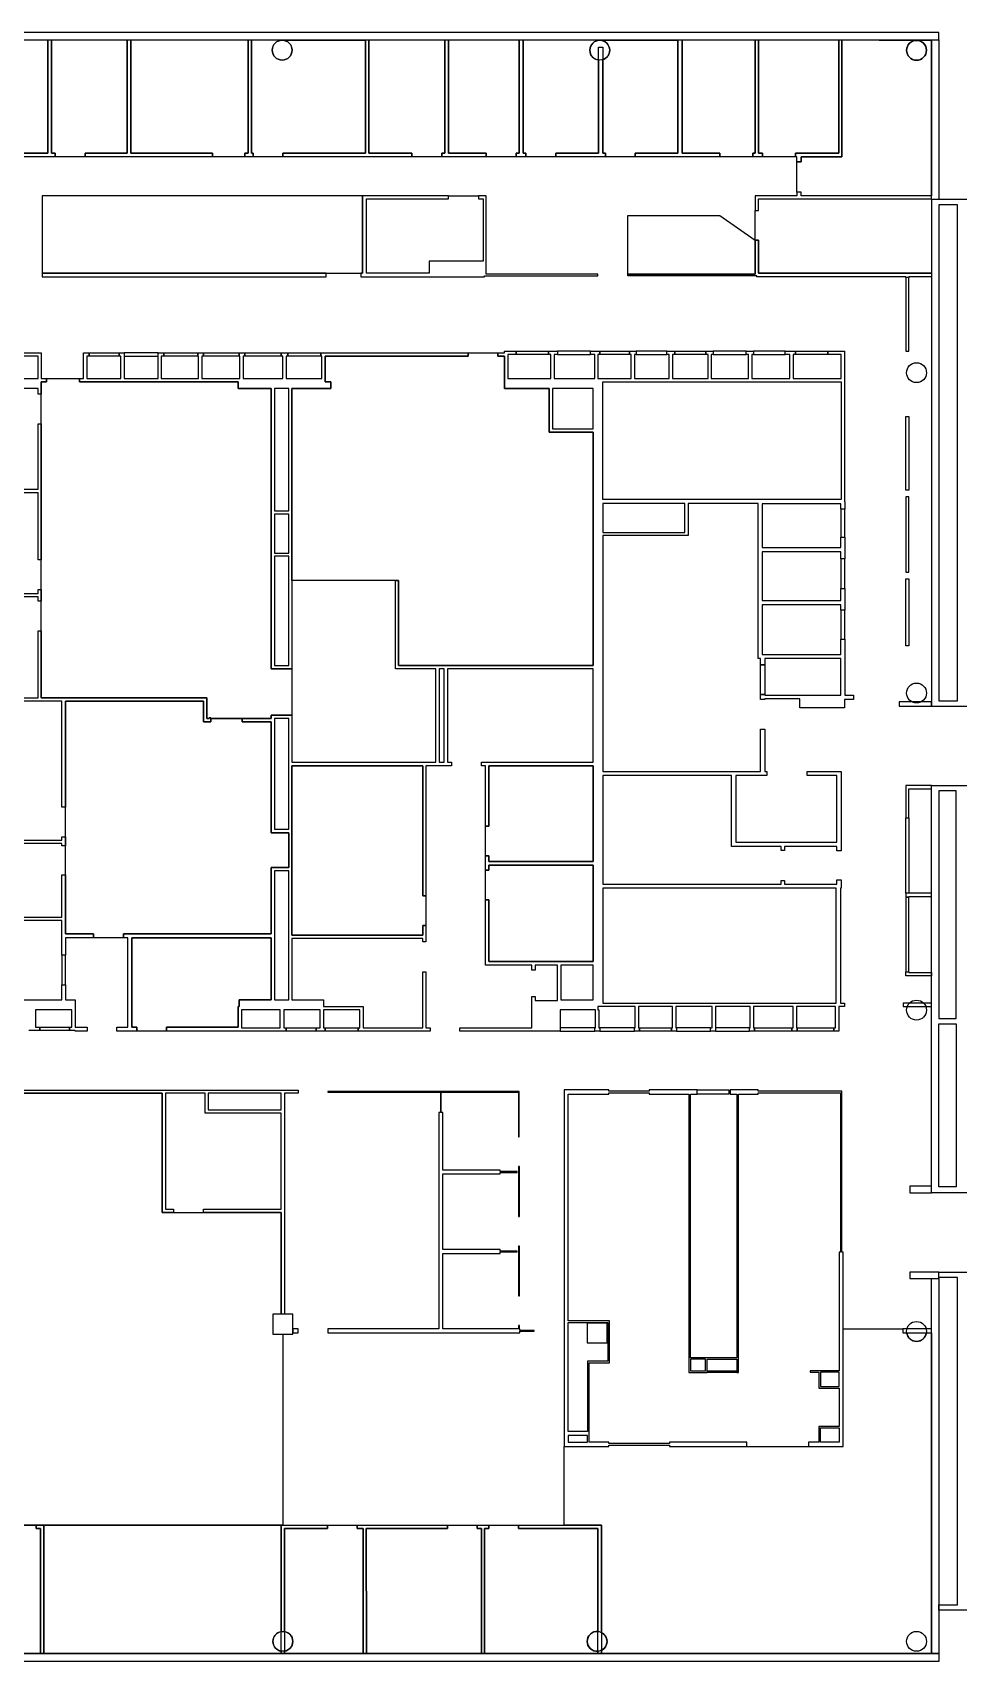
# Model space of a CAD drawing. Header units: inches. Extents: x 2957 to 12447, y 2286 to 8194.
# Drawn here: x 5173 to 8016, y 3193 to 8194 of the extents above; entities that cross this region are included whole.
import ezdxf

# ---------------------------------------------------------------- set-up
doc = ezdxf.new("R2010")
doc.units = ezdxf.units.IN
doc.header["$MEASUREMENT"] = 0
for name, color, linetype in [('E15-416A', 2, 'Continuous'), ('E15-419', 2, 'Continuous'), ('E15-420', 2, 'Continuous'), ('E15-421', 2, 'Continuous'), ('E15-422', 2, 'Continuous'), ('E15-424', 2, 'Continuous'), ('E15-425', 2, 'Continuous'), ('E15-426', 2, 'Continuous'), ('E15-427', 2, 'Continuous'), ('E15-428', 2, 'Continuous'), ('E15-429', 2, 'Continuous'), ('E15-430', 2, 'Continuous'), ('E15-431', 2, 'Continuous'), ('E15-432', 2, 'Continuous'), ('E15-433', 2, 'Continuous'), ('E15-434', 2, 'Continuous'), ('E15-435B', 2, 'Continuous'), ('E15-443G', 2, 'Continuous'), ('E15-448', 2, 'Continuous'), ('E15-449', 2, 'Continuous'), ('E15-450', 2, 'Continuous'), ('E15-463B', 2, 'Continuous'), ('E15-463C', 2, 'Continuous'), ('E15-463G', 2, 'Continuous'), ('E15-465', 2, 'Continuous'), ('E15-468', 2, 'Continuous'), ('E15-468A', 2, 'Continuous'), ('E15-468B', 2, 'Continuous'), ('E15-473', 2, 'Continuous'), ('Walls', 3, 'Continuous')]:
    doc.layers.add(name, color=color, linetype=linetype)

msp = doc.modelspace()

# ---------------------------------------------------------------- linework, layer by layer
at = {"layer": 'E15-416A'}
msp.add_lwpolyline([(6185.8, 7693), (5202.3, 7693), (5202.3, 7454.8), (6185.8, 7454.8)], close=True, dxfattribs=at)
at = {"layer": 'E15-419'}
msp.add_lwpolyline([(5220.2, 7823), (5090.9, 7823), (5090.9, 7812.5), (4999.1, 7812.5), (4999.1, 7823), (4989.3, 7823), (4989.3, 8113.4, 0.268744), (5004.6, 8139.8, 0.268743), (4989.3, 8166.2), (4989.3, 8170.9), (5220.2, 8170.9)], format="xyb", close=True, dxfattribs=at)
at = {"layer": 'E15-420'}
msp.add_lwpolyline([(5906.2, 6240.5), (5969.6, 6240.5), (5969.6, 6098.3), (5906.2, 6098.3), (5906.2, 6087.7), (5816.7, 6087.7), (5720, 6087.7), (5720, 6090.1), (5715.1, 6090.1), (5715.1, 6087.7), (5707.8, 6087.7), (5707.8, 6151.1), (5199.8, 6151.1), (5199.8, 6357.6), (5199.8, 6575.4), (5199.8, 6575.4), (5199.8, 6992.3), (5199.8, 7083.4), (5199.8, 7121.6), (5215.3, 7121.6), (5215.3, 7132.1), (5316.9, 7132.1), (5316.9, 7121.6), (5804.6, 7121.6), (5804.6, 7101.3), (5906.2, 7101.3)], close=True, dxfattribs=at)
at = {"layer": 'E15-421'}
msp.add_lwpolyline([(5464, 7823), (5334.8, 7823), (5334.8, 7812.5), (5242.9, 7812.5), (5242.9, 7823), (5230.7, 7823), (5230.7, 8170.9), (5464, 8170.9)], close=True, dxfattribs=at)
at = {"layer": 'E15-422'}
msp.add_lwpolyline([(5834.6, 7823), (5824.9, 7823), (5824.9, 7812.5), (5725.7, 7812.5), (5725.7, 7823), (5474.6, 7823), (5474.6, 8170.9), (5834.6, 8170.9)], close=True, dxfattribs=at)
at = {"layer": 'E15-424'}
msp.add_lwpolyline([(6195.5, 7823), (5941.9, 7823), (5941.9, 7812.5), (5850.1, 7812.5), (5850.1, 7823), (5845.2, 7823), (5845.2, 8170.9), (5939.5, 8170.1, 0.414214), (5909, 8139.7, 1), (5970, 8139.7, 0.414214), (5939.5, 8170.1), (6195.5, 8170.2)], format="xyb", close=True, dxfattribs=at)
at = {"layer": 'E15-425'}
msp.add_lwpolyline([(6556.4, 7492.2), (6391.4, 7492.2), (6391.4, 7454.8), (6198, 7454.8), (6198, 7683.2), (6450.7, 7683.2), (6450.7, 7693), (6542.6, 7693), (6542.6, 7683.2), (6556.4, 7683.2)], close=True, dxfattribs=at)
at = {"layer": 'E15-426'}
msp.add_lwpolyline([(6438.5, 7823), (6429.6, 7823), (6429.6, 7812.5), (6337.8, 7812.5), (6337.8, 7823), (6206.1, 7823), (6206.1, 8170.9), (6438.5, 8170.9)], close=True, dxfattribs=at)
at = {"layer": 'E15-427'}
msp.add_lwpolyline([(6894.5, 6250.3), (6297.1, 6250.3), (6297.1, 6512), (6287.4, 6512), (5969.6, 6512), (5969.6, 7101.3), (6089, 7101.3), (6089, 7121.6), (6071.2, 7121.6), (6071.2, 7200.4), (6510.9, 7200.4), (6510.9, 7211), (6601.9, 7211), (6601.9, 7200.4), (6622.2, 7200.4), (6622.2, 7101.3), (6759.6, 7101.3), (6759.6, 6967.2), (6894.5, 6967.2)], close=True, dxfattribs=at)
at = {"layer": 'E15-428'}
msp.add_lwpolyline([(6666.9, 7823), (6658, 7823), (6658, 7812.5), (6566.1, 7812.5), (6566.1, 7823), (6450.7, 7823), (6450.7, 8170.9), (6666.9, 8170.9)], close=True, dxfattribs=at)
at = {"layer": 'E15-429'}
msp.add_lwpolyline([(6910.8, 7823), (6779.9, 7823), (6779.9, 7812.5), (6688.1, 7812.5), (6688.1, 7823), (6679.9, 7823), (6679.9, 8170.9), (6914.7, 8170, 0.414214), (6884.3, 8139.5, 0.376585), (6910.8, 8109.3)], format="xyb", close=True, dxfattribs=at)
at = {"layer": 'E15-430'}
msp.add_lwpolyline([(7154.6, 7823), (7023.8, 7823), (7023.8, 7812.5), (6931.9, 7812.5), (6931.9, 7823), (6923.8, 7823), (6923.8, 8110.4, 0.328446), (6945.2, 8139.5, 0.414214), (6914.7, 8170), (7154.6, 8170.2)], format="xyb", close=True, dxfattribs=at)
at = {"layer": 'E15-431'}
msp.add_lwpolyline([(7392, 7823), (7384.6, 7823), (7384.6, 7812.5), (7283, 7812.5), (7283, 7823), (7167.6, 7823), (7167.6, 8170.9), (7392, 8170.9)], close=True, dxfattribs=at)
at = {"layer": 'E15-432'}
msp.add_lwpolyline([(7648.8, 7823), (7516.3, 7823), (7516.3, 7812.5), (7414.7, 7812.5), (7414.7, 7823), (7402.5, 7823), (7402.5, 8170.9), (7648.8, 8170.9)], close=True, dxfattribs=at)
at = {"layer": 'E15-433'}
msp.add_lwpolyline([(7933.3, 7693), (7533.4, 7693), (7533.4, 7703.5), (7520.4, 7703.5), (7520.4, 7797), (7533.4, 7797), (7533.4, 7812.5), (7658.6, 7812.5), (7658.6, 8170.9), (7887.5, 8169.8, 0.414214), (7857, 8139.3, 1), (7918, 8139.3, 0.414214), (7887.5, 8169.8), (7933.3, 8170.5)], format="xyb", close=True, dxfattribs=at)
at = {"layer": 'E15-434'}
msp.add_lwpolyline([(7933.3, 7454.8), (7402.5, 7454.8), (7402.5, 7556.4), (7392, 7556.4), (7392, 7556.4), (7392, 7647.5), (7402.5, 7647.5), (7402.5, 7683.2), (7933.3, 7683.2), (7933.3, 7681.6)], close=True, dxfattribs=at)
at = {"layer": 'E15-435B'}
msp.add_lwpolyline([(7001, 7632), (7283, 7632), (7392, 7556.4), (7392, 7451.6), (7001, 7451.6)], close=True, dxfattribs=at)
at = {"layer": 'E15-443G'}
msp.add_lwpolyline([(7555.3, 3853.3), (7662.6, 3853.3), (7662.6, 4214.2), (7845.5, 4214.2), (7845.5, 4202), (7857.3, 4202, 0.868303), (7917.7, 4202), (7933.3, 4202), (7933.3, 3217.7), (6919.7, 3217.7), (6919.7, 3227.3, 0.289464), (6937.1, 3254.8, 0.289464), (6919.7, 3282.4), (6919.7, 3611.1), (6805.1, 3611.1), (6805.1, 3853.3), (6942.5, 3853.3), (6942.5, 3857.4), (7128.6, 3857.4), (7128.6, 3853.3), (7366.8, 3853.3)], format="xyb", close=True, dxfattribs=at)
at = {"layer": 'E15-448'}
msp.add_lwpolyline([(6909.2, 3285.2, 0.438664), (6876.2, 3254.8, 0.438664), (6909.2, 3224.5), (6909.2, 3217.7), (6561.3, 3217.7), (6561.3, 3601.3), (6574.3, 3601.3), (6574.3, 3611.1), (6665.3, 3611.1), (6665.3, 3601.3), (6909.2, 3601.3)], format="xyb", close=True, dxfattribs=at)
at = {"layer": 'E15-449'}
msp.add_lwpolyline([(6551.5, 3217.7), (6198, 3217.7), (6197.9, 3601.3), (6447.5, 3601.3), (6447.5, 3611.1), (6538.5, 3611.1), (6538.5, 3601.3), (6551.5, 3601.3)], close=True, dxfattribs=at)
at = {"layer": 'E15-450'}
msp.add_lwpolyline([(6188.2, 3217.7), (5946.8, 3217.7), (5946.8, 3224.8, 0.364952), (5972.1, 3254.8, 0.364952), (5946.8, 3284.9), (5946.8, 3601.3), (6078.5, 3601.3), (6078.5, 3611.1), (6170.3, 3611.1), (6170.3, 3601.3), (6188.2, 3601.3)], format="xyb", close=True, dxfattribs=at)
at = {"layer": 'E15-463B'}
msp.add_lwpolyline([(6894.5, 5341.6), (6574.3, 5341.6), (6574.3, 5531.7), (6563.7, 5531.7), (6563.7, 5622.8), (6574.3, 5622.8), (6574.3, 5638.2), (6894.5, 5638.2)], close=True, dxfattribs=at)
at = {"layer": 'E15-463C'}
msp.add_lwpolyline([(6894.5, 5648.8), (6574.3, 5648.8), (6574.3, 5666.7), (6563.7, 5666.7), (6563.7, 5757.7), (6574.3, 5757.7), (6574.3, 5943), (6894.5, 5943)], close=True, dxfattribs=at)
at = {"layer": 'E15-463G'}
msp.add_lwpolyline([(6371.1, 5543.9), (6380.8, 5543.9), (6380.8, 5452.1), (6371.1, 5452.1), (6371.1, 5422.8), (5969.6, 5422.8), (5969.6, 5943), (6371.1, 5943)], close=True, dxfattribs=at)
at = {"layer": 'E15-465'}
msp.add_lwpolyline([(5906.2, 5224.5), (5807, 5224.5), (5807, 5204.2), (5804.6, 5204.2), (5804.6, 5140.8), (5584.3, 5140), (5584.3, 5127.8), (5493.3, 5127.8), (5493.3, 5140), (5477.8, 5140), (5477.8, 5414.7), (5906.2, 5414.7)], close=True, dxfattribs=at)
at = {"layer": 'E15-468'}
msp.add_lwpolyline([(5080.4, 4937.6), (5570.5, 4937.6), (5570.5, 4571.8), (5606.2, 4571.8), (5698.1, 4571.8), (5936.2, 4571.8), (5936.2, 4258.9), (5911, 4258.9), (5911, 4197.9), (5941.9, 4197.9), (5941.9, 3611.1), (5936.2, 3611.1), (5208, 3611.1), (5184.4, 3611.1), (4973.9, 3611.1)], dxfattribs=at)
at = {"layer": 'E15-468A'}
msp.add_lwpolyline([(5197.4, 3217.7), (4975.5, 3217.7), (4975.5, 3225.5, 0.335643), (4997.7, 3254.8, 0.335641), (4975.5, 3284.2), (4975.5, 3601.3), (5093.4, 3601.3), (5093.4, 3611.1), (5184.4, 3611.1), (5184.4, 3601.3), (5197.4, 3601.3)], format="xyb", close=True, dxfattribs=at)
at = {"layer": 'E15-468B'}
msp.add_lwpolyline([(5936.2, 3284.8, 0.363166), (5911.1, 3254.8, 0.363166), (5936.2, 3224.8), (5936.2, 3217.7), (5208, 3217.7), (5208, 3611.1), (5936.2, 3611.1)], format="xyb", close=True, dxfattribs=at)
at = {"layer": 'E15-473'}
msp.add_lwpolyline([(5906.2, 5737.4), (5959.8, 5737.4), (5959.8, 5630.9), (5906.2, 5630.9), (5906.2, 5426.9), (5451.8, 5426.9), (5451.8, 5414.7), (5360, 5414.7), (5360, 5426.9), (5273.8, 5426.9), (5273.8, 5608.1), (5273.8, 5816.2), (5273.8, 6141.3), (5698.1, 6141.3), (5698.1, 6077.9), (5720, 6077.9), (5720, 6087.7), (5816.7, 6087.7), (5816.7, 6077.9), (5906.2, 6077.9)], close=True, dxfattribs=at)
at = {"layer": 'Walls', "color": 1}
for points in [[(7956, 8193.7), (2980.1, 8193.7), (2980.1, 8170.9), (7956, 8170.9)], [(5090.9, 7812.5), (5090.9, 7823), (5220.2, 7823), (5220.2, 8170.9), (5230.7, 8170.9), (5230.7, 7823), (5242.9, 7823), (5242.9, 7812.5)], [(5334.8, 7812.5), (5334.8, 7823), (5464, 7823), (5464, 8170.9), (5474.6, 8170.9), (5474.6, 7823), (5725.7, 7823), (5725.7, 7812.5)], [(5824.9, 7812.5), (5824.9, 7823), (5834.6, 7823), (5834.6, 8170.9), (5845.2, 8170.9), (5845.2, 7823), (5850.1, 7823), (5850.1, 7812.5)], [(5941.9, 7812.5), (5941.9, 7823), (6195.5, 7823), (6195.5, 8170.9), (6206.1, 8170.9), (6206.1, 7823), (6337.8, 7823), (6337.8, 7812.5)], [(6429.6, 7812.5), (6429.6, 7823), (6438.5, 7823), (6438.5, 8170.9), (6450.7, 8170.9), (6450.7, 7823), (6566.1, 7823), (6566.1, 7812.5)], [(6658, 7812.5), (6658, 7823), (6666.9, 7823), (6666.9, 8170.9), (6679.9, 8170.9), (6679.9, 7823), (6688.1, 7823), (6688.1, 7812.5)], [(7023.8, 7812.5), (7023.8, 7823), (7154.6, 7823), (7154.6, 8170.9), (7167.6, 8170.9), (7167.6, 7823), (7283, 7823), (7283, 7812.5)], [(7384.6, 7812.5), (7384.6, 7823), (7392, 7823), (7392, 8170.9), (7402.5, 8170.9), (7402.5, 7823), (7414.7, 7823), (7414.7, 7812.5)], [(7516.3, 7812.5), (7516.3, 7823), (7648.8, 7823), (7648.8, 8170.9), (7658.6, 8170.9), (7658.6, 7812.5), (7533.4, 7812.5), (7533.4, 7797), (7520.4, 7797), (7520.4, 7812.5)], [(7933.3, 8170.9), (7956, 8170.9), (7956, 7681.6), (7933.3, 7681.6)], [(6779.9, 7812.5), (6779.9, 7823), (6910.8, 7823), (6910.8, 8148.5), (6923.8, 8148.5), (6923.8, 8110.8), (6923.8, 7823), (6931.9, 7823), (6931.9, 7812.5)], [(7933.3, 7693), (7533.4, 7693), (7533.4, 7703.5), (7520.4, 7703.5), (7520.4, 7693), (7392, 7693), (7392, 7647.5), (7402.5, 7647.5), (7402.5, 7683.2), (7933.3, 7683.2)], [(6185.8, 7693), (6185.8, 7454.8), (6180.9, 7454.8), (6180.9, 7444.3), (6561.3, 7444.3), (6561.3, 7446.7), (6909.2, 7446.7), (6909.2, 7451.6), (6566.1, 7451.6), (6566.1, 7693), (6542.6, 7693), (6542.6, 7683.2), (6556.4, 7683.2), (6556.4, 7492.2), (6391.4, 7492.2), (6391.4, 7454.8), (6198, 7454.8), (6198, 7683.2), (6450.7, 7683.2), (6450.7, 7693)], [(8013.7, 7665.3), (7956, 7665.3), (7956, 6142.2), (8013.7, 6142.2)], [(7392, 7556.4), (7402.5, 7556.4), (7402.5, 7454.8), (7933.3, 7454.8), (7933.3, 7444.3), (7864.2, 7444.3), (7864.2, 7441.8), (7854.4, 7441.8), (7854.4, 7444.3), (7396.8, 7444.3), (7396.8, 7446.7), (7001, 7446.7), (7001, 7451.6), (7392, 7451.6)], [(6074.4, 7454.8), (5202.3, 7454.8), (5202.3, 7444.3), (6074.4, 7444.3)], [(7864.2, 7441.8), (7854.4, 7441.8), (7854.4, 7215.9), (7864.2, 7215.9)], [(5316.9, 7121.6), (5316.9, 7132.1), (5329.9, 7132.1), (5329.9, 7211), (5346.9, 7211), (5346.9, 7200.4), (5339.6, 7200.4), (5339.6, 7132.1), (5443.7, 7132.1), (5443.7, 7200.4), (5438.8, 7200.4), (5438.8, 7211), (5454.2, 7211), (5454.2, 7132.2), (5558.3, 7132.2), (5558.3, 7211), (5576.2, 7211), (5576.2, 7200.4), (5568, 7200.4), (5568, 7132.2), (5682.6, 7132.2), (5682.6, 7200.4), (5680.2, 7200.4), (5680.2, 7211), (5698.1, 7211), (5698.1, 7200.4), (5692.4, 7200.4), (5692.4, 7132.2), (5809.4, 7132.2), (5809.4, 7200.4), (5807, 7200.4), (5807, 7211), (5824.9, 7211), (5824.9, 7200.4), (5820, 7200.4), (5820, 7132.2), (5941.9, 7132.2), (5941.9, 7200.4), (5936.2, 7200.4), (5936.2, 7211), (5956.5, 7211), (5956.5, 7200.4), (5951.7, 7200.4), (5951.7, 7132.2), (6061.4, 7132.2), (6061.4, 7200.4), (6058.1, 7200.4), (6058.1, 7211), (6510.9, 7211), (6510.9, 7200.4), (6071.2, 7200.4), (6071.2, 7121.6), (6089, 7121.6), (6089, 7101.3), (5969.6, 7101.3), (5969.6, 6240.5), (5906.2, 6240.5), (5906.2, 7101.3), (5804.6, 7101.3), (5804.6, 7121.6)], [(5431.5, 5127.8), (5431.5, 5140), (5465.6, 5140), (5465.6, 5414.7), (5451.8, 5414.7), (5451.8, 5426.9), (5906.2, 5426.9), (5906.2, 5630.9), (5959.8, 5630.9), (5959.8, 5737.4), (5906.2, 5737.4), (5906.2, 6077.9), (5816.7, 6077.9), (5816.7, 6087.7), (5906.2, 6087.7), (5906.2, 6098.3), (5969.6, 6098.3), (5969.6, 5953.6), (6411.7, 5953.6), (6411.7, 6240.5), (6287.4, 6240.5), (6287.4, 6512), (6297.1, 6512), (6297.1, 6250.3), (6894.5, 6250.3), (6894.5, 6967.2), (6759.6, 6967.2), (6759.6, 7101.3), (6622.2, 7101.3), (6622.2, 7200.4), (6601.9, 7200.4), (6601.9, 7211), (6622.2, 7211), (6622.2, 7215.9), (6658, 7215.9), (6658, 7205.3), (6632.8, 7205.3), (6632.8, 7132.1), (6764.5, 7132.2), (6764.5, 7205.3), (6757.2, 7205.3), (6757.2, 7215.9), (6784.8, 7215.9), (6784.8, 7205.3), (6775, 7205.3), (6775, 7132.2), (6899.4, 7132.2), (6899.4, 7205.3), (6886.4, 7205.3), (6886.4, 7215.9), (6914.8, 7215.9), (6914.8, 7205.3), (6909.1, 7205.3), (6909.1, 7132.2), (7010.7, 7132.1), (7010.8, 7205.3), (7005.9, 7205.3), (7005.9, 7215.9), (7026.2, 7215.9), (7026.2, 7205.3), (7021.3, 7205.3), (7021.3, 7132.2), (7127.8, 7132.2), (7127.8, 7205.3), (7120.5, 7205.3), (7120.5, 7215.9), (7145.7, 7215.9), (7145.7, 7205.3), (7138.4, 7205.3), (7138.4, 7132.2), (7247.3, 7132.2), (7247.3, 7205.3), (7240, 7205.3), (7240, 7215.9), (7262.7, 7215.9), (7262.7, 7205.3), (7257, 7205.3), (7257, 7132.2), (7371.6, 7132.2), (7371.6, 7205.3), (7364.3, 7205.3), (7364.3, 7215.9), (7387.1, 7215.9), (7387.1, 7205.3), (7382.2, 7205.3), (7382.2, 7132.2), (7498.4, 7132.2), (7498.4, 7205.3), (7483.8, 7205.3), (7483.8, 7215.9), (7516.3, 7215.9), (7516.3, 7205.3), (7509, 7205.3), (7509, 7132.2), (7656.1, 7132.2), (7656.1, 7205.3), (7615.5, 7205.3), (7615.5, 7215.9), (7666.7, 7215.9), (7666.7, 6753.4), (7667.5, 6753.4), (7667.5, 6730.6), (7655.3, 6730.6), (7655.3, 6746.9), (7413.9, 6746.9), (7413.9, 6612.8), (7655.3, 6612.8), (7655.3, 6644.5), (7667.5, 6644.5), (7667.5, 6577.8), (7655.3, 6577.8), (7655.3, 6599.8), (7413.9, 6599.8), (7413.9, 6450.2), (7655.3, 6450.2), (7655.3, 6486.8), (7667.5, 6486.8), (7667.5, 6420.9), (7655.3, 6420.9), (7655.3, 6437.2), (7413.9, 6437.2), (7413.9, 6284.4), (7655.3, 6284.4), (7655.3, 6331.5), (7667.5, 6331.5), (7667.5, 6159.2), (7694.3, 6159.2), (7694.3, 6146.2), (7666.7, 6146.2), (7666.7, 6121), (7529.3, 6121), (7529.3, 6148.7), (7421.2, 6148.7), (7421.2, 6146.2), (7408.2, 6146.2), (7408.2, 6161.7), (7421.2, 6161.7), (7421.2, 6159.2), (7655.3, 6159.2), (7655.3, 6272.2), (7421.2, 6272.2), (7421.2, 6252.7), (7408.2, 6252.7), (7408.2, 6272.2), (7400.9, 6272.2), (7400.9, 6748.5), (7186.3, 6748.5), (7186.3, 6649.3), (6924.6, 6649.3), (6924.6, 5925.1), (7408.2, 5925.1), (7408.2, 6055.2), (7421.2, 6055.2), (7421.2, 5925.1), (7427.7, 5925.1), (7427.7, 5912.9), (7332.6, 5912.9), (7332.6, 5708.1), (7643.1, 5708.1), (7643.1, 5912.9), (7552.1, 5912.9), (7552.1, 5925.1), (7656.1, 5925.1), (7656.1, 5681.3), (7643.1, 5681.3), (7643.1, 5695.1), (7482.2, 5695.1), (7482.2, 5682.9), (7471.6, 5682.9), (7471.6, 5695.1), (7319.6, 5695.1), (7319.6, 5912.9), (6924.6, 5912.9), (6924.6, 5579.7), (7471.6, 5579.7), (7471.6, 5591.1), (7482.2, 5591.1), (7482.2, 5579.7), (7643.1, 5579.7), (7643.1, 5592.7), (7656.1, 5592.7), (7656.1, 5567.5), (7653.7, 5567.5), (7653.7, 5213.9), (7666.7, 5213.9), (7666.7, 5204.2), (7648.8, 5204.2), (7648.8, 5127.8), (7633.4, 5127.8), (7633.4, 5138.3), (7638.2, 5138.4), (7638.2, 5204.2), (7518.7, 5204.2), (7518.8, 5138.3), (7521.2, 5138.3), (7521.2, 5127.8), (7504.1, 5127.8), (7504.1, 5138.3), (7509, 5138.4), (7509, 5204.2), (7387.1, 5204.2), (7387.1, 5138.3), (7389.5, 5138.3), (7389.5, 5127.8), (7374.1, 5127.8), (7374.1, 5138.3), (7376.5, 5138.4), (7376.5, 5204.2), (7270, 5204.2), (7270, 5127.8), (7254.6, 5127.8), (7254.6, 5138.3), (7260.3, 5138.4), (7260.3, 5204.2), (7148.1, 5204.2), (7148.1, 5138.3), (7150.6, 5138.3), (7150.6, 5127.9), (7135.1, 5127.8), (7135.1, 5138.3), (7138.4, 5138.3), (7138.4, 5204.2), (7033.5, 5204.2), (7033.5, 5138.4), (7036.8, 5138.3), (7036.8, 5127.8), (7021.3, 5127.8), (7021.3, 5138.3), (7023.8, 5138.4), (7023.8, 5204.2), (6909.2, 5204.2), (6909.2, 5193.6), (6911.6, 5193.6), (6911.6, 5138.3), (6914.8, 5138.3), (6914.8, 5127.8), (6899.4, 5127.8), (6899.4, 5138.3), (6901.8, 5138.3), (6901.8, 5193.6), (6792.9, 5193.6), (6792.9, 5127.8), (6484.9, 5127.8), (6484.9, 5138.3), (6705.9, 5138.4), (6706, 5234.3), (6716.5, 5234.3), (6716.5, 5222.1), (6784.8, 5222.1), (6784.8, 5331), (6716.5, 5331), (6716.5, 5315.5), (6706, 5315.5), (6705.9, 5331), (6563.7, 5331), (6563.7, 5531.7), (6574.3, 5531.7), (6574.3, 5341.6), (6894.5, 5341.6), (6894.5, 5638.2), (6574.3, 5638.2), (6574.3, 5622.8), (6563.7, 5622.8), (6563.7, 5666.7), (6574.3, 5666.7), (6574.3, 5648.8), (6894.5, 5648.8), (6894.5, 5943), (6574.3, 5943), (6574.3, 5757.7), (6563.7, 5757.7), (6563.7, 5943), (6551.5, 5943), (6551.5, 5953.6), (6894.5, 5953.6), (6894.5, 6240.5), (6447.5, 6240.5), (6447.5, 5953.6), (6459.7, 5953.6), (6459.7, 5943), (6380.8, 5943), (6380.8, 5543.9), (6371.1, 5543.9), (6371.1, 5943), (5969.6, 5943), (5969.6, 5422.8), (6371.1, 5422.8), (6371.1, 5452.1), (6380.8, 5452.1), (6380.8, 5402.5), (6371.1, 5402.5), (6371.1, 5412.3), (5969.6, 5412.3), (5969.6, 5224.5), (6066.3, 5224.5), (6066.3, 5204.2), (6188.2, 5204.2), (6188.2, 5138.4), (6371.1, 5138.4), (6371.1, 5310.7), (6380.8, 5310.7), (6380.8, 5138.3), (6393.8, 5138.3), (6393.8, 5127.8), (6172.8, 5127.8), (6172.8, 5138.3), (6177.6, 5138.3), (6177.6, 5193.6), (6066.3, 5193.6), (6066.3, 5138.3), (6071.2, 5138.3), (6071.2, 5127.8), (6043.5, 5127.8), (6043.5, 5138.3), (6055.7, 5138.3), (6055.7, 5193.6), (5944.4, 5193.6), (5944.4, 5138.4), (5951.7, 5138.3), (5951.7, 5127.8), (5584.3, 5127.8), (5584.3, 5140), (5804.6, 5140.8), (5804.6, 5204.2), (5807, 5204.2), (5807, 5224.5), (5906.2, 5224.5), (5906.2, 5414.7), (5477.8, 5414.7), (5477.8, 5140), (5493.3, 5140), (5493.3, 5127.8)], [(5915.9, 6725.8), (5959.8, 6725.8), (5959.8, 7101.3), (5915.9, 7101.3)], [(7864.2, 6789.1), (7854.4, 6789.1), (7854.4, 7015.1), (7864.2, 7015.1)], [(7864.2, 6768.8), (7854.4, 6768.8), (7854.4, 6537.2), (7864.2, 6537.2)], [(5959.8, 6715.2), (5915.9, 6715.2), (5915.9, 6595.7), (5959.8, 6595.7)], [(7667.5, 6730.6), (7655.3, 6730.6), (7655.3, 6644.5), (7667.5, 6644.5)], [(5959.8, 6585.9), (5915.9, 6585.9), (5915.9, 6250.3), (5959.8, 6250.3)], [(7667.5, 6577.8), (7655.3, 6577.8), (7655.3, 6486.8), (7667.5, 6486.8)], [(7854.4, 6516.9), (7864.2, 6516.9), (7864.2, 6311.2), (7854.4, 6311.2)], [(7667.5, 6420.9), (7655.3, 6420.9), (7655.3, 6331.5), (7667.5, 6331.5)], [(7408.2, 6252.7), (7421.2, 6252.7), (7421.2, 6161.7), (7408.2, 6161.7)], [(6421.5, 5953.6), (6436.9, 5953.6), (6436.9, 6240.5), (6421.5, 6240.5)], [(5915.9, 5748), (5959.8, 5748), (5959.8, 6087.7), (5915.9, 6087.7)], [(7933.3, 5882.1), (7854.4, 5882.1), (7854.4, 5782.9), (7864.2, 5782.9), (7864.2, 5872.3), (7933.3, 5872.3)], [(7956, 5166.8), (8008.9, 5166.8), (8008.9, 5865.8), (7956, 5865.8)], [(7864.2, 5552.1), (7854.4, 5552.1), (7854.4, 5782.9), (7864.2, 5782.9)], [(5915.9, 5224.5), (5959.8, 5224.5), (5959.8, 5620.3), (5915.9, 5620.3)], [(7640.7, 5567.5), (6924.6, 5567.5), (6924.6, 5213.9), (7640.7, 5213.9)], [(7854.4, 5539.1), (7864.2, 5539.1), (7864.2, 5541.5), (7933.3, 5541.5), (7933.3, 5552.1), (7854.4, 5552.1)], [(7854.4, 5310.7), (7864.2, 5310.7), (7864.2, 5539.1), (7854.4, 5539.1)], [(6795.4, 5224.5), (6894.5, 5224.5), (6894.5, 5331), (6795.4, 5331)], [(7854.4, 5310.7), (7864.2, 5310.7), (7864.2, 5308.2), (7933.3, 5308.2), (7933.3, 5297.7), (7854.4, 5297.7)], [(5933.8, 5193.6), (5814.3, 5193.6), (5814.3, 5138.4), (5933.8, 5138.4)], [(7956, 5150.5), (8008.9, 5150.5), (8008.9, 4649.9), (7956, 4649.9)], [(5195, 5140.8), (5286, 5140.8), (5286, 5130.2), (5195, 5130.2)], [(5951.7, 5138.3), (6043.5, 5138.3), (6043.5, 5127.8), (5951.7, 5127.8)], [(6071.2, 5138.3), (6172.8, 5138.3), (6172.8, 5127.8), (6071.2, 5127.8)], [(6792.9, 5127.8), (6899.4, 5127.8), (6899.4, 5138.3), (6792.9, 5138.3)], [(6914.8, 5127.8), (7021.3, 5127.8), (7021.3, 5138.3), (6914.8, 5138.3)], [(7036.8, 5138.3), (7135.1, 5138.3), (7135.1, 5127.8), (7036.8, 5127.8)], [(7254.6, 5138.3), (7150.6, 5138.3), (7150.6, 5127.8), (7254.6, 5127.8)], [(7270, 5127.8), (7374.1, 5127.8), (7374.1, 5138.3), (7270, 5138.3)], [(7389.5, 5138.3), (7504.1, 5138.3), (7504.1, 5127.8), (7389.5, 5127.8)], [(7521.2, 5138.3), (7633.4, 5138.3), (7633.4, 5127.8), (7521.2, 5127.8)], [(5080.4, 4937.6), (5080.4, 4947.3), (5988.2, 4947.3), (5988.2, 4937.6), (5946.8, 4937.6), (5946.8, 4258.9), (5936.2, 4258.9), (5936.2, 4571.8), (5698.1, 4571.8), (5698.1, 4581.6), (5936.2, 4581.6), (5936.2, 4876.6), (5703, 4876.6), (5703, 4937.6), (5581, 4937.6), (5581, 4581.6), (5606.2, 4581.6), (5606.2, 4571.8), (5570.5, 4571.8), (5570.5, 4937.6)], [(5712.7, 4886.4), (5936.2, 4886.4), (5936.2, 4937.6), (5712.7, 4937.6)], [(6079.3, 4202), (6669.4, 4202), (6669.4, 4206.9), (6713.3, 4206.9), (6713.3, 4209.3), (6669.4, 4209.3), (6669.4, 4214.2), (6667.8, 4214.2), (6667.8, 4224.8), (6665.3, 4224.8), (6665.3, 4214.2), (6432.9, 4214.2), (6432.9, 4445.8), (6609.2, 4445.8), (6609.2, 4450.7), (6661.2, 4450.7), (6661.2, 4453.2), (6609.2, 4453.2), (6609.2, 4458), (6432.9, 4458), (6432.9, 4689.7), (6609.2, 4689.7), (6609.2, 4694.6), (6661.2, 4694.6), (6661.2, 4697), (6609.2, 4697), (6609.2, 4701.9), (6432.9, 4701.9), (6432.9, 4878.3), (6428, 4878.3), (6428, 4940.8), (6665.3, 4940.8), (6665.3, 4803.5), (6667.7, 4803.5), (6667.7, 4943.3), (6079.3, 4943.3), (6079.3, 4940.8), (6425.5, 4940.8), (6425.5, 4878.3), (6420.7, 4878.3), (6420.7, 4214.2), (6079.3, 4214.2)], [(6805.1, 3853.3), (6942.5, 3853.3), (6942.5, 3857.4), (7128.6, 3857.4), (7128.6, 3853.3), (7366.8, 3853.3), (7366.8, 3866.3), (7196.1, 3866.3), (7128.6, 3866.3), (7128.6, 3862.3), (6942.5, 3862.3), (6942.5, 3866.3), (6882.3, 3866.3), (6882.3, 4110.2), (6944.9, 4110.2), (6944.9, 4238.6), (6818.1, 4238.6), (6818.1, 4935.1), (6942.5, 4935.1), (6942.5, 4939.2), (7066.8, 4939.2), (7066.8, 4935.1), (7188.8, 4935.1), (7188.8, 4080.1), (7244.8, 4080.1), (7244.8, 4121.5), (7335.9, 4121.5), (7335.9, 4080.1), (7340.7, 4080.1), (7340.7, 4935.1), (7400.9, 4935.1), (7400.9, 4939.2), (7653.7, 4939.2), (7653.7, 4449.9), (7649.6, 4449.9), (7649.6, 4085), (7561, 4085), (7561, 4080.9), (7587.8, 4080.9), (7587.8, 4032.1), (7649.6, 4032.1), (7649.6, 3914.3), (7587.8, 3914.3), (7587.8, 3866.3), (7555.3, 3866.3), (7555.3, 3853.3), (7662.6, 3853.3), (7662.6, 4449.9), (7658.6, 4449.9), (7658.6, 4944.1), (7400.9, 4944.1), (7400.9, 4948.2), (7315.6, 4948.2), (7315.6, 4935.1), (7335.9, 4935.1), (7335.9, 4125.6), (7193.6, 4125.6), (7193.6, 4935.1), (7214, 4935.1), (7214, 4948.2), (7066.8, 4948.2), (7066.8, 4944.1), (6942.5, 4944.1), (6942.5, 4948.2), (6805.1, 4948.2)], [(6665.3, 4559.6), (6667.8, 4559.6), (6667.8, 4712.4), (6665.3, 4712.4)], [(7866.6, 4632), (7933.3, 4632), (7933.3, 4652.3), (7866.6, 4652.3)], [(6665.3, 4315.8), (6667.8, 4315.8), (6667.8, 4468.6), (6665.3, 4468.6)], [(7866.6, 4368.6), (7956, 4368.6), (7956, 4388.1), (7866.6, 4388.1)], [(7956, 3217.7), (7933.3, 3217.7), (7933.3, 4368.6), (7956, 4368.6)], [(5911, 4197.9), (5972, 4197.9), (5972, 4258.9), (5911, 4258.9)], [(5988.2, 4214.2), (5972, 4214.2), (5972, 4202), (5988.2, 4202)], [(6818.1, 4233.7), (6940, 4233.7), (6940, 4115), (6877.5, 4115), (6877.5, 3898.8), (6818.1, 3898.8)], [(6876.6, 4171.1), (6937.6, 4171.1), (6937.6, 4232.1), (6876.6, 4232.1)], [(7193.6, 4085.8), (7239.1, 4085.8), (7239.1, 4120.7), (7193.6, 4120.7)], [(7592.7, 4037), (7649.6, 4037), (7649.6, 4080.9), (7592.7, 4080.9)], [(7592.7, 3910.2), (7649.6, 3910.2), (7649.6, 3866.3), (7592.7, 3866.3)], [(6818.1, 3866.3), (6877.5, 3866.3), (6877.5, 3886.6), (6818.1, 3886.6)], [(5184.4, 3611.1), (5208, 3611.1), (5208, 3217.7), (5197.4, 3217.7), (5197.4, 3601.3), (5184.4, 3601.3)], [(5936.2, 3217.7), (5936.2, 3611.1), (6078.5, 3611.1), (6078.5, 3601.3), (5946.8, 3601.3), (5946.8, 3217.7)], [(6188.2, 3217.7), (6188.2, 3601.3), (6170.3, 3601.3), (6170.3, 3611.1), (6447.5, 3611.1), (6447.5, 3601.3), (6197.9, 3601.3), (6198, 3217.7)], [(6538.5, 3611.1), (6574.3, 3611.1), (6574.3, 3601.3), (6561.3, 3601.3), (6561.3, 3217.7), (6551.5, 3217.7), (6551.5, 3601.3), (6538.5, 3601.3)], [(6665.3, 3611.1), (6919.7, 3611.1), (6919.7, 3217.7), (6909.2, 3217.7), (6909.2, 3601.3), (6665.3, 3601.3)], [(2980.1, 3217.7), (7956, 3217.7), (7956, 3193.3), (2980.1, 3193.3)]]:
    msp.add_lwpolyline(points, close=True, dxfattribs=at)
for points in [[(8361.6, 7681.6), (7933.3, 7681.6), (7933.3, 6125.9), (8373, 6125.9)], [(5124.2, 7211), (5199.8, 7211), (5199.8, 7132.1), (5215.3, 7132.1), (5215.3, 7121.6), (5199.8, 7121.6), (5199.8, 7083.4), (5190.1, 7083.4), (5190.1, 7101.3), (4956, 7101.3)], [(4966.6, 7132.2), (5190.1, 7132.2), (5190.1, 7200.4), (5124.2, 7200.4)], [(4956, 6791.6), (5190.1, 6791.6), (5190.1, 6992.3), (5199.8, 6992.3), (5199.8, 6575.4), (5190.1, 6575.4), (5190.1, 6781), (4956, 6781)], [(4956, 6471.3), (5190.1, 6471.3), (5190.1, 6484.3), (5199.8, 6484.3), (5199.8, 6448.6), (5190.1, 6448.6), (5190.1, 6461.6), (4956, 6461.6)], [(4956, 6151.1), (5190.1, 6151.1), (5190.1, 6357.6), (5199.8, 6357.6), (5199.8, 6151.1), (5707.8, 6151.1), (5707.8, 6087.7), (5715.1, 6087.7), (5715.1, 6090.1), (5720, 6090.1), (5720, 6077.9), (5698.1, 6077.9), (5698.1, 6141.3), (5273.8, 6141.3), (5273.8, 5816.2), (5263.2, 5816.2), (5263.2, 6141.3), (4956, 6141.3)], [(8090.1, 4632), (7956, 4632), (7933.3, 4632), (7933.3, 5882.1), (7956, 5882.1), (8368.1, 5882.1)], [(4956, 5714.6), (5263.2, 5714.6), (5263.2, 5724.4), (5273.8, 5724.4), (5273.8, 5696.7), (5263.2, 5696.7), (5263.2, 5704.1), (4956, 5704.1)], [(4956, 5478.1), (5263.2, 5478.1), (5263.2, 5608.1), (5273.8, 5608.1), (5273.8, 5426.9), (5360, 5426.9), (5360, 5414.7), (5273.8, 5414.7), (5273.8, 5361.9), (5263.2, 5361.9), (5263.2, 5468.3), (4956, 5468.3)], [(4956, 5224.5), (5263.2, 5224.5), (5263.2, 5270), (5273.8, 5270), (5273.8, 5224.5), (5303.9, 5224.5), (5303.9, 5140), (5340.4, 5140), (5340.4, 5127.8), (5303.9, 5127.8), (5303.9, 5130.2), (5286, 5130.2), (5286, 5140.8), (5294.1, 5140.8), (5294.1, 5193.6), (5182, 5193.6), (5182, 5140.8), (5195, 5140.8), (5195, 5130.2), (5161.6, 5130.2)], [(8361.6, 3351), (7956, 3351), (7956, 3367.3), (8013.7, 3367.3), (8013.7, 4371.9), (7956, 4371.9), (7956, 4388.1), (8373, 4388.1)]]:
    msp.add_lwpolyline(points, dxfattribs=at)
at = {"layer": 'Walls'}
for points in [[(5346.9, 7211), (5438.8, 7211), (5438.8, 7200.4), (5346.9, 7200.4)], [(5558.3, 7211), (5454.2, 7211), (5454.2, 7200.4), (5558.3, 7200.4)], [(5576.2, 7211), (5680.2, 7211), (5680.2, 7200.4), (5576.2, 7200.4)], [(5698.1, 7211), (5807, 7211), (5807, 7200.4), (5698.1, 7200.4)], [(5824.9, 7211), (5936.2, 7211), (5936.2, 7200.4), (5824.9, 7200.4)], [(5956.5, 7211), (6058.1, 7211), (6058.1, 7200.4), (5956.5, 7200.4)], [(6658, 7215.9), (6757.2, 7215.9), (6757.2, 7205.3), (6658, 7205.3)], [(6784.8, 7205.3), (6886.4, 7205.3), (6886.4, 7215.9), (6784.8, 7215.9)], [(6914.8, 7215.9), (7005.9, 7215.9), (7005.9, 7205.3), (6914.8, 7205.3)], [(7026.2, 7205.3), (7120.5, 7205.3), (7120.5, 7215.9), (7026.2, 7215.9)], [(7145.7, 7215.9), (7240, 7215.9), (7240, 7205.3), (7145.7, 7205.3)], [(7262.7, 7205.3), (7364.3, 7205.3), (7364.3, 7215.9), (7262.7, 7215.9)], [(7387.1, 7205.3), (7483.8, 7205.3), (7483.8, 7215.9), (7387.1, 7215.9)], [(7516.3, 7215.9), (7615.5, 7215.9), (7615.5, 7205.3), (7516.3, 7205.3)], [(6769.4, 6976.9), (6894.5, 6976.9), (6894.5, 7101.3), (6769.4, 7101.3)], [(6924.6, 7121.6), (7656.1, 7121.6), (7656.1, 6759.9), (6924.6, 6759.9)], [(7175.8, 6748.5), (6924.6, 6748.5), (6924.6, 6659.1), (7175.8, 6659.1)], [(7834.1, 6125.9), (7933.3, 6125.9), (7933.3, 6138.9), (7834.1, 6138.9)], [(5273.8, 5361.9), (5263.2, 5361.9), (5263.2, 5270), (5273.8, 5270)], [(7846.3, 5204.2), (7933.3, 5204.2), (7933.3, 5213.9), (7846.3, 5213.9)], [(7310.7, 4935.1), (7214, 4935.1), (7214, 4948.2), (7310.7, 4948.2)], [(7845.5, 4202), (7933.3, 4202), (7933.3, 4214.2), (7845.5, 4214.2)], [(7244.8, 4085.8), (7335.9, 4085.8), (7335.9, 4080.1), (7244.8, 4080.1)]]:
    msp.add_lwpolyline(points, close=True, dxfattribs=at)
for centre in [(5939.5, 8139.7), (6914.7, 8139.5), (7887.5, 8139.3), (7887.5, 7149.6), (7887.5, 6166.1), (7887.5, 5192.8), (7887.5, 4206.3), (5941.6, 3254.8), (6906.6, 3254.8), (7887.5, 3254.8)]:
    msp.add_circle(centre, 30.5, dxfattribs=at)

doc.saveas('drawing.dxf')
